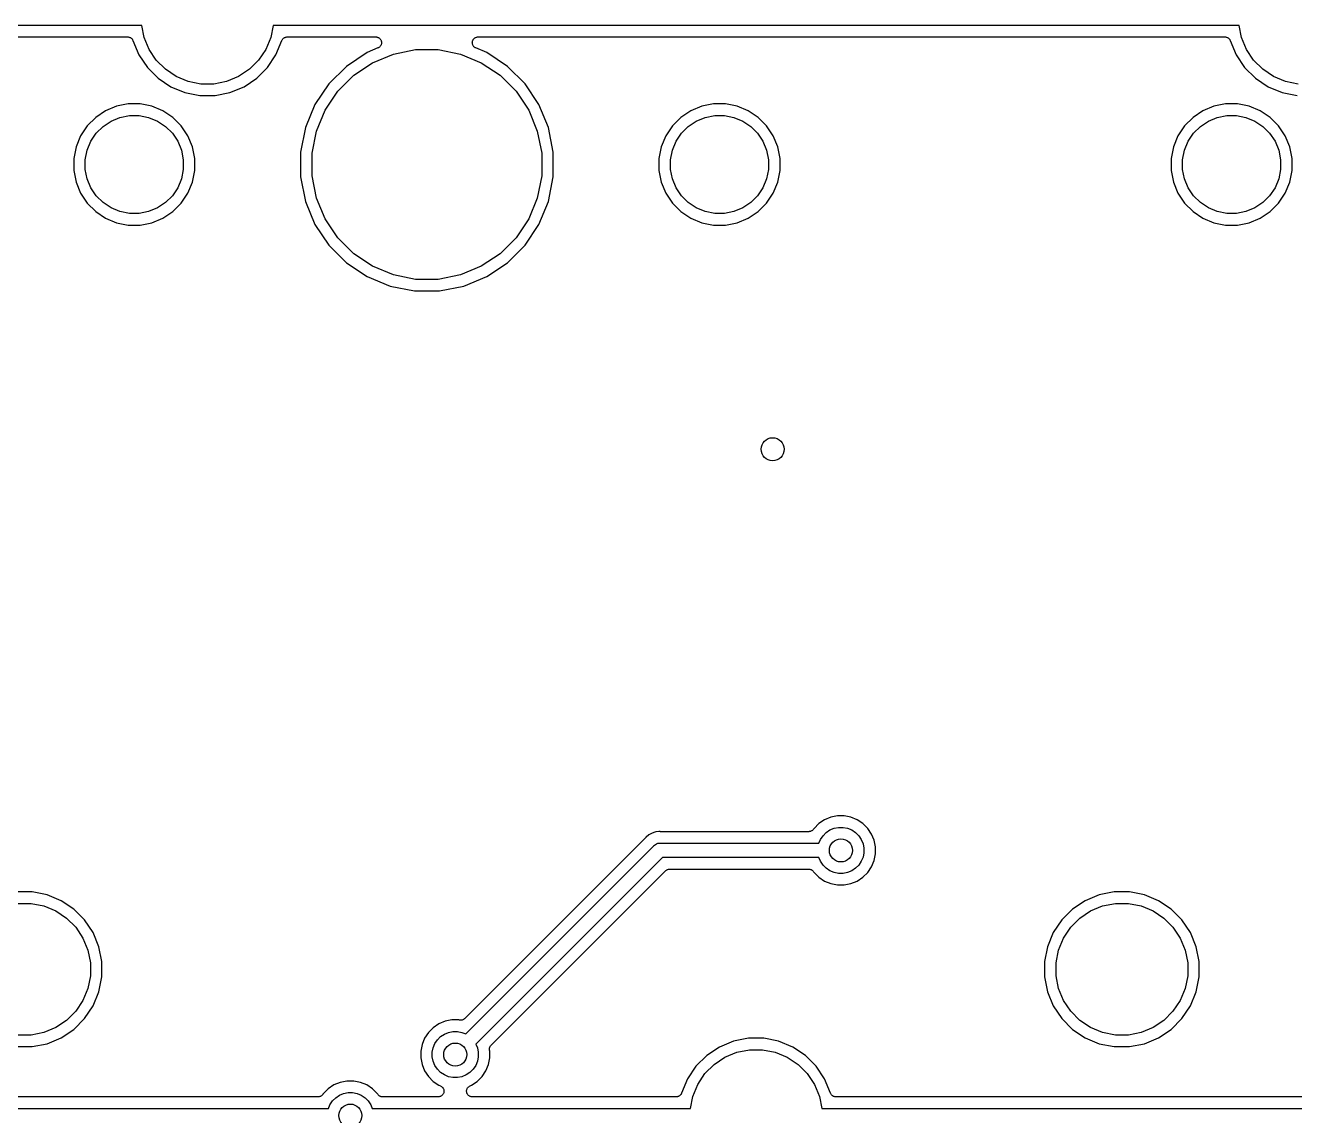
# Model space of a CAD drawing. Extents: x 0.9 to 12.6, y -6.4 to -2.3.
# Drawn here: x 6.288 to 7.156, y -4.963 to -4.217 of the extents above; entities that cross this region are included whole.
import ezdxf

# ---------------------------------------------------------------- set-up
doc = ezdxf.new("R2010")
doc.units = 0
doc.header["$MEASUREMENT"] = 0
doc.layers.add('BLACK', color=7, linetype='CONTINUOUS')

msp = doc.modelspace()

# ---------------------------------------------------------------- linework, layer by layer
at = {"layer": 'BLACK', "linetype": 'CONTINUOUS'}
for p, q in [((6.3676, -4.21742), (5.7074, -4.21742)), ((6.36923, -4.22563), (6.3676, -4.21742)), ((6.4574, -4.21742), (6.45577, -4.22563)), ((7.1176, -4.21742), (6.4574, -4.21742)), ((7.11923, -4.22563), (7.1176, -4.21742)), ((5.84747, -4.2253), (6.35794, -4.2253)), ((6.35794, -4.2253), (6.35796, -4.2253)), ((6.35796, -4.2253), (6.35796, -4.2253)), ((6.35796, -4.2253), (6.35796, -4.2253)), ((6.35796, -4.2253), (6.35799, -4.2253)), ((6.35799, -4.2253), (6.35836, -4.22534)), ((6.35836, -4.22534), (6.35872, -4.22537)), ((6.35872, -4.22537), (6.35874, -4.22538)), ((6.35874, -4.22538), (6.35876, -4.22538)), ((6.35876, -4.22538), (6.35911, -4.22549)), ((6.35911, -4.22549), (6.35946, -4.2256)), ((6.35946, -4.2256), (6.35947, -4.22561)), ((6.35947, -4.22561), (6.35949, -4.22561)), ((6.35949, -4.22561), (6.35981, -4.22579)), ((6.35981, -4.22579), (6.36013, -4.22596)), ((6.36013, -4.22596), (6.36015, -4.22598)), ((6.36015, -4.22598), (6.36016, -4.22598)), ((6.36016, -4.22598), (6.36044, -4.22622)), ((6.36044, -4.22622), (6.36073, -4.22645)), ((6.36073, -4.22645), (6.36074, -4.22647)), ((6.36074, -4.22647), (6.36075, -4.22648)), ((6.36075, -4.22648), (6.36098, -4.22676)), ((6.36098, -4.22676), (6.36121, -4.22705)), ((6.36121, -4.22705), (6.36122, -4.22706)), ((6.36122, -4.22706), (6.36123, -4.22708)), ((6.36123, -4.22708), (6.3614, -4.2274)), ((6.3614, -4.2274), (6.36158, -4.22773)), ((6.36158, -4.22773), (6.36564, -4.23755)), ((6.37262, -4.23382), (6.36923, -4.22563)), ((6.45577, -4.22563), (6.45238, -4.23382)), ((6.45936, -4.23755), (6.46342, -4.22773)), ((6.46342, -4.22773), (6.46343, -4.22771)), ((6.46343, -4.22771), (6.46345, -4.22768)), ((6.46343, -4.22771), (6.46343, -4.22771)), ((6.46343, -4.22771), (6.46343, -4.22771)), ((6.46345, -4.22768), (6.46362, -4.22735)), ((6.46362, -4.22735), (6.4638, -4.22703)), ((6.4638, -4.22703), (6.46381, -4.22702)), ((6.46381, -4.22702), (6.46382, -4.227)), ((6.46382, -4.227), (6.46406, -4.22672)), ((6.46406, -4.22672), (6.46429, -4.22644)), ((6.46429, -4.22644), (6.4643, -4.22643)), ((6.4643, -4.22643), (6.46431, -4.22641)), ((6.46431, -4.22641), (6.4646, -4.22618)), ((6.4646, -4.22618), (6.46488, -4.22595)), ((6.46488, -4.22595), (6.4649, -4.22595)), ((6.4649, -4.22595), (6.46491, -4.22593)), ((6.46491, -4.22593), (6.46524, -4.22576)), ((6.46524, -4.22576), (6.46556, -4.22559)), ((6.46556, -4.22559), (6.46558, -4.22559)), ((6.46558, -4.22559), (6.46559, -4.22558)), ((6.46559, -4.22558), (6.46594, -4.22548)), ((6.46594, -4.22548), (6.4663, -4.22537)), ((6.4663, -4.22537), (6.46631, -4.22537)), ((6.46631, -4.22537), (6.46633, -4.22536)), ((6.46633, -4.22536), (6.46669, -4.22533)), ((6.46669, -4.22533), (6.46706, -4.2253)), ((6.46706, -4.2253), (6.52753, -4.2253)), ((6.52903, -4.23287), (6.52159, -4.23596)), ((6.52753, -4.2253), (6.52758, -4.2253)), ((6.52758, -4.2253), (6.52758, -4.2253)), ((6.52758, -4.2253), (6.52758, -4.2253)), ((6.52758, -4.2253), (6.52759, -4.2253)), ((6.52759, -4.2253), (6.52796, -4.22534)), ((6.52796, -4.22534), (6.52834, -4.22538)), ((6.52834, -4.22538), (6.52835, -4.22538)), ((6.52835, -4.22538), (6.52835, -4.22538)), ((6.52835, -4.22538), (6.52872, -4.2255)), ((6.52872, -4.2255), (6.52908, -4.22561)), ((6.52904, -4.23287), (6.52903, -4.23287)), ((6.52903, -4.23287), (6.52903, -4.23287)), ((6.52937, -4.23269), (6.52904, -4.23287)), ((6.52908, -4.22561), (6.52908, -4.22561)), ((6.52908, -4.22561), (6.52908, -4.22561)), ((6.52908, -4.22561), (6.52943, -4.2258)), ((6.52971, -4.23251), (6.52937, -4.23269)), ((6.52943, -4.2258), (6.52975, -4.22598)), ((6.52972, -4.23251), (6.52971, -4.23251)), ((6.52971, -4.23251), (6.52971, -4.23251)), ((6.53002, -4.23226), (6.52972, -4.23251)), ((6.52975, -4.22598), (6.52975, -4.22598)), ((6.52975, -4.22598), (6.52976, -4.22598)), ((6.52976, -4.22598), (6.53005, -4.22623)), ((6.53031, -4.23203), (6.53002, -4.23226)), ((6.53005, -4.22623), (6.53034, -4.22647)), ((6.53056, -4.23172), (6.53031, -4.23202)), ((6.53031, -4.23202), (6.53031, -4.23202)), ((6.53031, -4.23202), (6.53031, -4.23203)), ((6.53034, -4.22647), (6.53034, -4.22648)), ((6.53034, -4.22648), (6.53034, -4.22648)), ((6.53034, -4.22648), (6.53058, -4.22677)), ((6.5308, -4.23143), (6.53056, -4.23172)), ((6.53058, -4.22677), (6.53082, -4.22707)), ((6.53097, -4.2311), (6.5308, -4.23143)), ((6.5308, -4.23143), (6.5308, -4.23143)), ((6.5308, -4.23143), (6.5308, -4.23143)), ((6.53082, -4.22707), (6.53082, -4.22707)), ((6.53082, -4.22707), (6.53083, -4.22708)), ((6.53083, -4.22708), (6.531, -4.2274)), ((6.53116, -4.23076), (6.53097, -4.2311)), ((6.531, -4.2274), (6.53118, -4.22775)), ((6.53127, -4.2304), (6.53116, -4.23075)), ((6.53116, -4.23075), (6.53116, -4.23075)), ((6.53116, -4.23075), (6.53116, -4.23076)), ((6.53118, -4.22775), (6.53118, -4.22775)), ((6.53118, -4.22775), (6.53118, -4.22776)), ((6.53118, -4.22776), (6.53129, -4.22812)), ((6.53139, -4.23002), (6.53127, -4.2304)), ((6.53129, -4.22812), (6.5314, -4.22849)), ((6.53143, -4.22965), (6.53139, -4.23002)), ((6.53139, -4.23002), (6.53139, -4.23002)), ((6.53139, -4.23002), (6.53139, -4.23002)), ((6.5314, -4.22849), (6.5314, -4.22849)), ((6.5314, -4.22849), (6.5314, -4.22849)), ((6.5314, -4.22849), (6.53144, -4.22889)), ((6.53147, -4.22926), (6.53143, -4.22965)), ((6.53144, -4.22889), (6.53147, -4.22925)), ((6.53147, -4.22925), (6.53147, -4.22926)), ((6.53147, -4.22926), (6.53147, -4.22926)), ((6.59353, -4.2292), (6.59357, -4.22883)), ((6.59357, -4.2296), (6.59353, -4.2292)), ((6.59353, -4.2292), (6.59353, -4.2292)), ((6.59353, -4.2292), (6.59353, -4.2292)), ((6.59357, -4.22883), (6.59361, -4.22844)), ((6.5936, -4.22996), (6.59357, -4.2296)), ((6.5936, -4.22997), (6.5936, -4.22996)), ((6.59371, -4.23034), (6.5936, -4.22997)), ((6.5936, -4.22997), (6.5936, -4.22997)), ((6.59361, -4.22843), (6.59373, -4.22807)), ((6.59361, -4.22844), (6.59361, -4.22843)), ((6.59361, -4.22844), (6.59361, -4.22844)), ((6.59382, -4.2307), (6.59371, -4.23034)), ((6.59373, -4.22807), (6.59384, -4.22771)), ((6.59382, -4.23071), (6.59382, -4.2307)), ((6.59382, -4.2307), (6.59382, -4.2307)), ((6.59399, -4.23104), (6.59382, -4.23071)), ((6.59384, -4.2277), (6.59403, -4.22735)), ((6.59384, -4.22771), (6.59384, -4.2277)), ((6.59384, -4.2277), (6.59384, -4.2277)), ((6.59417, -4.23138), (6.59399, -4.23104)), ((6.59403, -4.22735), (6.5942, -4.22703)), ((6.59417, -4.23139), (6.59417, -4.23138)), ((6.59441, -4.23168), (6.59417, -4.23139)), ((6.59417, -4.23139), (6.59417, -4.23139)), ((6.5942, -4.22703), (6.59421, -4.22703)), ((6.59421, -4.22703), (6.59445, -4.22673)), ((6.59421, -4.22703), (6.59421, -4.22703)), ((6.59465, -4.23198), (6.59441, -4.23168)), ((6.59445, -4.22673), (6.59469, -4.22644)), ((6.59466, -4.23199), (6.59465, -4.23198)), ((6.59465, -4.23198), (6.59465, -4.23198)), ((6.59494, -4.23222), (6.59466, -4.23199)), ((6.59469, -4.22644), (6.5947, -4.22644)), ((6.5947, -4.22643), (6.59499, -4.22619)), ((6.5947, -4.22644), (6.5947, -4.22643)), ((6.59524, -4.23248), (6.59494, -4.23222)), ((6.59499, -4.22619), (6.59529, -4.22595)), ((6.59557, -4.23266), (6.59524, -4.23248)), ((6.59524, -4.23248), (6.59524, -4.23248)), ((6.59524, -4.23248), (6.59524, -4.23248)), ((6.59529, -4.22595), (6.59529, -4.22595)), ((6.59529, -4.22595), (6.5953, -4.22595)), ((6.5953, -4.22595), (6.59562, -4.22578)), ((6.59591, -4.23285), (6.59557, -4.23266)), ((6.59562, -4.22578), (6.59597, -4.22559)), ((6.59592, -4.23285), (6.59591, -4.23285)), ((6.59596, -4.23287), (6.59592, -4.23285)), ((6.59592, -4.23285), (6.59592, -4.23285)), ((6.59592, -4.23285), (6.59592, -4.23285)), ((6.60341, -4.23596), (6.59596, -4.23287)), ((6.59597, -4.22559), (6.59633, -4.22548)), ((6.59597, -4.22559), (6.59597, -4.22559)), ((6.59597, -4.22559), (6.59597, -4.22559)), ((6.59633, -4.22548), (6.5967, -4.22537)), ((6.5967, -4.22537), (6.59671, -4.22537)), ((6.59671, -4.22537), (6.59708, -4.22533)), ((6.59671, -4.22537), (6.59671, -4.22537)), ((6.59708, -4.22533), (6.59747, -4.2253)), ((6.59747, -4.2253), (7.10794, -4.2253)), ((7.10794, -4.2253), (7.10796, -4.2253)), ((7.10796, -4.2253), (7.10796, -4.2253)), ((7.10796, -4.2253), (7.10796, -4.2253)), ((7.10796, -4.2253), (7.10799, -4.2253)), ((7.10799, -4.2253), (7.10836, -4.22534)), ((7.10836, -4.22534), (7.10872, -4.22537)), ((7.10872, -4.22537), (7.10874, -4.22538)), ((7.10874, -4.22538), (7.10876, -4.22538)), ((7.10876, -4.22538), (7.10911, -4.22549)), ((7.10911, -4.22549), (7.10946, -4.2256)), ((7.10946, -4.2256), (7.10947, -4.22561)), ((7.10947, -4.22561), (7.10949, -4.22561)), ((7.10949, -4.22561), (7.10981, -4.22579)), ((7.10981, -4.22579), (7.11013, -4.22596)), ((7.11013, -4.22596), (7.11015, -4.22598)), ((7.11015, -4.22598), (7.11016, -4.22598)), ((7.11016, -4.22598), (7.11044, -4.22622)), ((7.11044, -4.22622), (7.11073, -4.22645)), ((7.11073, -4.22645), (7.11074, -4.22647)), ((7.11074, -4.22647), (7.11075, -4.22648)), ((7.11075, -4.22648), (7.11098, -4.22676)), ((7.11098, -4.22676), (7.11121, -4.22705)), ((7.11121, -4.22705), (7.11122, -4.22706)), ((7.11122, -4.22706), (7.11123, -4.22708)), ((7.11123, -4.22708), (7.1114, -4.2274)), ((7.1114, -4.2274), (7.11158, -4.22773)), ((7.11158, -4.22773), (7.11564, -4.23755)), ((7.12262, -4.23382), (7.11923, -4.22563)), ((6.36564, -4.23755), (6.37143, -4.24621)), ((6.37755, -4.24119), (6.37262, -4.23382)), ((6.38381, -4.24745), (6.37755, -4.24119)), ((6.44745, -4.24119), (6.44119, -4.24745)), ((6.45238, -4.23382), (6.44745, -4.24119)), ((6.45357, -4.24621), (6.45936, -4.23755)), ((6.52159, -4.23596), (6.50744, -4.24541)), ((6.52532, -4.24293), (6.5396, -4.23702)), ((6.5396, -4.23702), (6.55477, -4.234)), ((6.55477, -4.234), (6.57023, -4.234)), ((6.57023, -4.234), (6.5854, -4.23702)), ((6.5854, -4.23702), (6.59968, -4.24293)), ((6.61756, -4.24541), (6.60341, -4.23596)), ((7.11564, -4.23755), (7.12143, -4.24621)), ((7.12755, -4.24119), (7.12262, -4.23382)), ((7.13381, -4.24745), (7.12755, -4.24119)), ((6.37143, -4.24621), (6.37879, -4.25357)), ((6.39118, -4.25238), (6.38381, -4.24745)), ((6.44119, -4.24745), (6.43382, -4.25238)), ((6.44621, -4.25357), (6.45357, -4.24621)), ((6.50744, -4.24541), (6.49541, -4.25744)), ((6.51246, -4.25153), (6.52532, -4.24293)), ((6.59968, -4.24293), (6.61254, -4.25153)), ((6.62959, -4.25744), (6.61756, -4.24541)), ((7.12143, -4.24621), (7.12879, -4.25357)), ((7.14118, -4.25238), (7.13381, -4.24745)), ((6.37879, -4.25357), (6.38745, -4.25936)), ((6.38745, -4.25936), (6.39708, -4.26334)), ((6.39937, -4.25577), (6.39118, -4.25238)), ((6.40807, -4.2575), (6.39937, -4.25577)), ((6.41693, -4.2575), (6.40807, -4.2575)), ((6.42563, -4.25577), (6.41693, -4.2575)), ((6.43382, -4.25238), (6.42563, -4.25577)), ((6.42792, -4.26334), (6.43755, -4.25936)), ((6.43755, -4.25936), (6.44621, -4.25357)), ((6.49541, -4.25744), (6.48596, -4.27159)), ((6.50153, -4.26246), (6.51246, -4.25153)), ((6.61254, -4.25153), (6.62347, -4.26246)), ((6.63904, -4.27159), (6.62959, -4.25744)), ((7.12879, -4.25357), (7.13745, -4.25936)), ((7.13745, -4.25936), (7.14708, -4.26334)), ((7.14937, -4.25577), (7.14118, -4.25238)), ((7.15807, -4.2575), (7.14937, -4.25577)), ((6.39708, -4.26334), (6.40729, -4.26537)), ((6.40729, -4.26537), (6.41771, -4.26537)), ((6.41771, -4.26537), (6.42792, -4.26334)), ((6.49293, -4.27532), (6.50153, -4.26246)), ((6.62347, -4.26246), (6.63207, -4.27532)), ((7.14708, -4.26334), (7.15729, -4.26537)), ((6.3429, -4.27583), (6.33613, -4.28036)), ((6.35043, -4.27272), (6.3429, -4.27583)), ((6.35843, -4.27113), (6.35043, -4.27272)), ((6.36657, -4.27113), (6.35843, -4.27113)), ((6.37457, -4.27272), (6.36657, -4.27113)), ((6.3821, -4.27583), (6.37457, -4.27272)), ((6.38887, -4.28036), (6.3821, -4.27583)), ((6.48596, -4.27159), (6.47945, -4.28731)), ((6.48702, -4.2896), (6.49293, -4.27532)), ((6.63207, -4.27532), (6.63798, -4.2896)), ((6.64555, -4.28731), (6.63904, -4.27159)), ((6.7429, -4.27583), (6.73613, -4.28036)), ((6.75043, -4.27272), (6.7429, -4.27583)), ((6.75843, -4.27113), (6.75043, -4.27272)), ((6.76657, -4.27113), (6.75843, -4.27113)), ((6.77457, -4.27272), (6.76657, -4.27113)), ((6.7821, -4.27583), (6.77457, -4.27272)), ((6.78887, -4.28036), (6.7821, -4.27583)), ((7.0929, -4.27583), (7.08613, -4.28036)), ((7.10043, -4.27272), (7.0929, -4.27583)), ((7.10843, -4.27113), (7.10043, -4.27272)), ((7.11657, -4.27113), (7.10843, -4.27113)), ((7.12457, -4.27272), (7.11657, -4.27113)), ((7.1321, -4.27583), (7.12457, -4.27272)), ((7.13887, -4.28036), (7.1321, -4.27583)), ((6.33613, -4.28036), (6.33036, -4.28613)), ((6.34115, -4.28648), (6.34663, -4.28281)), ((6.34663, -4.28281), (6.35273, -4.28029)), ((6.35273, -4.28029), (6.3592, -4.279)), ((6.3592, -4.279), (6.3658, -4.279)), ((6.3658, -4.279), (6.37227, -4.28029)), ((6.37227, -4.28029), (6.37837, -4.28281)), ((6.37837, -4.28281), (6.38385, -4.28648)), ((6.39464, -4.28613), (6.38887, -4.28036)), ((6.73613, -4.28036), (6.73036, -4.28613)), ((6.74114, -4.28648), (6.74663, -4.28281)), ((6.74663, -4.28281), (6.75273, -4.28029)), ((6.75273, -4.28029), (6.7592, -4.279)), ((6.7592, -4.279), (6.7658, -4.279)), ((6.7658, -4.279), (6.77227, -4.28029)), ((6.77227, -4.28029), (6.77837, -4.28281)), ((6.77837, -4.28281), (6.78385, -4.28648)), ((6.79464, -4.28613), (6.78887, -4.28036)), ((7.08613, -4.28036), (7.08036, -4.28613)), ((7.09115, -4.28648), (7.09663, -4.28281)), ((7.09663, -4.28281), (7.10273, -4.28029)), ((7.10273, -4.28029), (7.1092, -4.279)), ((7.1092, -4.279), (7.1158, -4.279)), ((7.1158, -4.279), (7.12227, -4.28029)), ((7.12227, -4.28029), (7.12837, -4.28281)), ((7.12837, -4.28281), (7.13385, -4.28648)), ((7.14464, -4.28613), (7.13887, -4.28036)), ((6.32583, -4.2929), (6.32272, -4.30043)), ((6.33036, -4.28613), (6.32583, -4.2929)), ((6.33281, -4.29663), (6.33648, -4.29115)), ((6.33648, -4.29115), (6.34115, -4.28648)), ((6.38385, -4.28648), (6.38852, -4.29115)), ((6.38852, -4.29115), (6.39219, -4.29663)), ((6.39917, -4.2929), (6.39464, -4.28613)), ((6.40228, -4.30043), (6.39917, -4.2929)), ((6.47945, -4.28731), (6.47613, -4.30399)), ((6.484, -4.30477), (6.48702, -4.2896)), ((6.63798, -4.2896), (6.641, -4.30477)), ((6.64887, -4.30399), (6.64555, -4.28731)), ((6.72583, -4.2929), (6.72272, -4.30043)), ((6.73036, -4.28613), (6.72583, -4.2929)), ((6.73281, -4.29663), (6.73648, -4.29115)), ((6.73648, -4.29115), (6.74114, -4.28648)), ((6.78385, -4.28648), (6.78852, -4.29115)), ((6.78852, -4.29115), (6.79219, -4.29663)), ((6.79917, -4.2929), (6.79464, -4.28613)), ((6.80228, -4.30043), (6.79917, -4.2929)), ((7.07583, -4.2929), (7.07272, -4.30043)), ((7.08036, -4.28613), (7.07583, -4.2929)), ((7.08281, -4.29663), (7.08648, -4.29115)), ((7.08648, -4.29115), (7.09115, -4.28648)), ((7.13385, -4.28648), (7.13852, -4.29115)), ((7.13852, -4.29115), (7.14219, -4.29663)), ((7.14917, -4.2929), (7.14464, -4.28613)), ((7.15228, -4.30043), (7.14917, -4.2929)), ((6.32272, -4.30043), (6.32113, -4.30843)), ((6.329, -4.3092), (6.33029, -4.30273)), ((6.33029, -4.30273), (6.33281, -4.29663)), ((6.39219, -4.29663), (6.39471, -4.30273)), ((6.39471, -4.30273), (6.396, -4.3092)), ((6.40387, -4.30843), (6.40228, -4.30043)), ((6.72272, -4.30043), (6.72113, -4.30843)), ((6.729, -4.3092), (6.73029, -4.30273)), ((6.73029, -4.30273), (6.73281, -4.29663)), ((6.79219, -4.29663), (6.79471, -4.30273)), ((6.79471, -4.30273), (6.796, -4.3092)), ((6.80387, -4.30843), (6.80228, -4.30043)), ((7.07272, -4.30043), (7.07113, -4.30843)), ((7.079, -4.3092), (7.08029, -4.30273)), ((7.08029, -4.30273), (7.08281, -4.29663)), ((7.14219, -4.29663), (7.14471, -4.30273)), ((7.14471, -4.30273), (7.146, -4.3092)), ((7.15387, -4.30843), (7.15228, -4.30043)), ((6.32113, -4.30843), (6.32113, -4.31657)), ((6.329, -4.3158), (6.329, -4.3092)), ((6.396, -4.3092), (6.396, -4.3158)), ((6.40387, -4.31657), (6.40387, -4.30843)), ((6.47613, -4.30399), (6.47613, -4.32101)), ((6.484, -4.32023), (6.484, -4.30477)), ((6.641, -4.30477), (6.641, -4.32023)), ((6.64887, -4.32101), (6.64887, -4.30399)), ((6.72113, -4.30843), (6.72113, -4.31657)), ((6.729, -4.3158), (6.729, -4.3092)), ((6.796, -4.3092), (6.796, -4.3158)), ((6.80387, -4.31657), (6.80387, -4.30843)), ((7.07113, -4.30843), (7.07113, -4.31657)), ((7.079, -4.3158), (7.079, -4.3092)), ((7.146, -4.3092), (7.146, -4.3158)), ((7.15387, -4.31657), (7.15387, -4.30843)), ((6.32113, -4.31657), (6.32272, -4.32457)), ((6.33029, -4.32227), (6.329, -4.3158)), ((6.396, -4.3158), (6.39471, -4.32227)), ((6.40228, -4.32457), (6.40387, -4.31657)), ((6.72113, -4.31657), (6.72272, -4.32457)), ((6.73029, -4.32227), (6.729, -4.3158)), ((6.796, -4.3158), (6.79471, -4.32227)), ((6.80228, -4.32457), (6.80387, -4.31657)), ((7.07113, -4.31657), (7.07272, -4.32457)), ((7.08029, -4.32227), (7.079, -4.3158)), ((7.146, -4.3158), (7.14471, -4.32227)), ((7.15228, -4.32457), (7.15387, -4.31657)), ((6.32272, -4.32457), (6.32583, -4.3321)), ((6.33281, -4.32837), (6.33029, -4.32227)), ((6.33648, -4.33385), (6.33281, -4.32837)), ((6.39219, -4.32837), (6.38852, -4.33385)), ((6.39471, -4.32227), (6.39219, -4.32837)), ((6.39917, -4.3321), (6.40228, -4.32457)), ((6.47613, -4.32101), (6.47945, -4.33769)), ((6.48702, -4.3354), (6.484, -4.32023)), ((6.641, -4.32023), (6.63798, -4.3354)), ((6.64555, -4.33769), (6.64887, -4.32101)), ((6.72272, -4.32457), (6.72583, -4.3321)), ((6.73281, -4.32837), (6.73029, -4.32227)), ((6.73648, -4.33385), (6.73281, -4.32837)), ((6.79219, -4.32837), (6.78852, -4.33385)), ((6.79471, -4.32227), (6.79219, -4.32837)), ((6.79917, -4.3321), (6.80228, -4.32457)), ((7.07272, -4.32457), (7.07583, -4.3321)), ((7.08281, -4.32837), (7.08029, -4.32227)), ((7.08648, -4.33385), (7.08281, -4.32837)), ((7.14219, -4.32837), (7.13852, -4.33385)), ((7.14471, -4.32227), (7.14219, -4.32837)), ((7.14917, -4.3321), (7.15228, -4.32457)), ((6.32583, -4.3321), (6.33036, -4.33887)), ((6.34115, -4.33852), (6.33648, -4.33385)), ((6.38852, -4.33385), (6.38385, -4.33852)), ((6.39464, -4.33887), (6.39917, -4.3321)), ((6.49293, -4.34968), (6.48702, -4.3354)), ((6.63798, -4.3354), (6.63207, -4.34968)), ((6.72583, -4.3321), (6.73036, -4.33887)), ((6.74114, -4.33852), (6.73648, -4.33385)), ((6.78852, -4.33385), (6.78385, -4.33852)), ((6.79464, -4.33887), (6.79917, -4.3321)), ((7.07583, -4.3321), (7.08036, -4.33887)), ((7.09115, -4.33852), (7.08648, -4.33385)), ((7.13852, -4.33385), (7.13385, -4.33852)), ((7.14464, -4.33887), (7.14917, -4.3321)), ((6.33036, -4.33887), (6.33613, -4.34464)), ((6.33613, -4.34464), (6.3429, -4.34917)), ((6.34663, -4.34219), (6.34115, -4.33852)), ((6.35273, -4.34471), (6.34663, -4.34219)), ((6.3592, -4.346), (6.35273, -4.34471)), ((6.3658, -4.346), (6.3592, -4.346)), ((6.37227, -4.34471), (6.3658, -4.346)), ((6.37837, -4.34219), (6.37227, -4.34471)), ((6.38385, -4.33852), (6.37837, -4.34219)), ((6.3821, -4.34917), (6.38887, -4.34464)), ((6.38887, -4.34464), (6.39464, -4.33887)), ((6.47945, -4.33769), (6.48596, -4.35341)), ((6.63904, -4.35341), (6.64555, -4.33769)), ((6.73036, -4.33887), (6.73613, -4.34464)), ((6.73613, -4.34464), (6.7429, -4.34917)), ((6.74663, -4.34219), (6.74114, -4.33852)), ((6.75273, -4.34471), (6.74663, -4.34219)), ((6.7592, -4.346), (6.75273, -4.34471)), ((6.7658, -4.346), (6.7592, -4.346)), ((6.77227, -4.34471), (6.7658, -4.346)), ((6.77837, -4.34219), (6.77227, -4.34471)), ((6.78385, -4.33852), (6.77837, -4.34219)), ((6.7821, -4.34917), (6.78887, -4.34464)), ((6.78887, -4.34464), (6.79464, -4.33887)), ((7.08036, -4.33887), (7.08613, -4.34464)), ((7.08613, -4.34464), (7.0929, -4.34917)), ((7.09663, -4.34219), (7.09115, -4.33852)), ((7.10273, -4.34471), (7.09663, -4.34219)), ((7.1092, -4.346), (7.10273, -4.34471)), ((7.1158, -4.346), (7.1092, -4.346)), ((7.12227, -4.34471), (7.1158, -4.346)), ((7.12837, -4.34219), (7.12227, -4.34471)), ((7.13385, -4.33852), (7.12837, -4.34219)), ((7.1321, -4.34917), (7.13887, -4.34464)), ((7.13887, -4.34464), (7.14464, -4.33887)), ((6.3429, -4.34917), (6.35043, -4.35228)), ((6.35043, -4.35228), (6.35843, -4.35387)), ((6.35843, -4.35387), (6.36657, -4.35387)), ((6.36657, -4.35387), (6.37457, -4.35228)), ((6.37457, -4.35228), (6.3821, -4.34917)), ((6.48596, -4.35341), (6.49541, -4.36756)), ((6.50153, -4.36254), (6.49293, -4.34968)), ((6.63207, -4.34968), (6.62347, -4.36254)), ((6.62959, -4.36756), (6.63904, -4.35341)), ((6.7429, -4.34917), (6.75043, -4.35228)), ((6.75043, -4.35228), (6.75843, -4.35387)), ((6.75843, -4.35387), (6.76657, -4.35387)), ((6.76657, -4.35387), (6.77457, -4.35228)), ((6.77457, -4.35228), (6.7821, -4.34917)), ((7.0929, -4.34917), (7.10043, -4.35228)), ((7.10043, -4.35228), (7.10843, -4.35387)), ((7.10843, -4.35387), (7.11657, -4.35387)), ((7.11657, -4.35387), (7.12457, -4.35228)), ((7.12457, -4.35228), (7.1321, -4.34917)), ((6.51246, -4.37347), (6.50153, -4.36254)), ((6.62347, -4.36254), (6.61254, -4.37347)), ((6.49541, -4.36756), (6.50744, -4.37959)), ((6.61756, -4.37959), (6.62959, -4.36756)), ((6.50744, -4.37959), (6.52159, -4.38904)), ((6.52532, -4.38207), (6.51246, -4.37347)), ((6.61254, -4.37347), (6.59968, -4.38207)), ((6.60341, -4.38904), (6.61756, -4.37959)), ((6.52159, -4.38904), (6.53731, -4.39555)), ((6.5396, -4.38798), (6.52532, -4.38207)), ((6.55477, -4.391), (6.5396, -4.38798)), ((6.5854, -4.38798), (6.57023, -4.391)), ((6.59968, -4.38207), (6.5854, -4.38798)), ((6.58769, -4.39555), (6.60341, -4.38904)), ((6.53731, -4.39555), (6.55399, -4.39887)), ((6.57023, -4.391), (6.55477, -4.391)), ((6.57101, -4.39887), (6.58769, -4.39555)), ((6.55399, -4.39887), (6.57101, -4.39887)), ((6.83428, -4.76032), (6.83041, -4.7629)), ((6.83858, -4.75854), (6.83428, -4.76032)), ((6.84315, -4.75763), (6.83858, -4.75854)), ((6.8478, -4.75763), (6.84315, -4.75763)), ((6.85236, -4.75854), (6.8478, -4.75763)), ((6.85666, -4.76032), (6.85236, -4.75854)), ((6.86053, -4.7629), (6.85666, -4.76032)), ((6.71427, -4.77056), (6.71233, -4.77216)), ((6.7165, -4.76937), (6.71427, -4.77056)), ((6.71832, -4.76882), (6.7165, -4.76937)), ((6.71891, -4.76864), (6.71832, -4.76882)), ((6.71832, -4.76882), (6.71832, -4.76882)), ((6.72098, -4.76844), (6.71891, -4.76864)), ((6.72142, -4.76839), (6.72098, -4.76844)), ((6.72098, -4.76844), (6.72098, -4.76844)), ((6.72185, -4.76844), (6.72142, -4.76839)), ((6.72202, -4.76844), (6.72185, -4.76844)), ((6.72218, -4.76845), (6.72202, -4.76844)), ((6.72224, -4.76845), (6.72218, -4.76845)), ((6.82351, -4.76845), (6.72224, -4.76845)), ((6.82387, -4.76842), (6.82351, -4.76845)), ((6.82424, -4.76839), (6.82387, -4.76842)), ((6.82425, -4.76838), (6.82424, -4.76839)), ((6.82427, -4.76838), (6.82425, -4.76838)), ((6.82462, -4.76827), (6.82427, -4.76838)), ((6.82497, -4.76817), (6.82462, -4.76827)), ((6.82499, -4.76816), (6.82497, -4.76817)), ((6.82501, -4.76816), (6.82499, -4.76816)), ((6.82533, -4.76799), (6.82501, -4.76816)), ((6.82565, -4.76782), (6.82533, -4.76799)), ((6.82567, -4.76781), (6.82565, -4.76782)), ((6.82569, -4.7678), (6.82567, -4.76781)), ((6.82597, -4.76757), (6.82569, -4.7678)), ((6.82625, -4.76734), (6.82597, -4.76757)), ((6.82627, -4.76732), (6.82625, -4.76734)), ((6.82628, -4.76731), (6.82627, -4.76732)), ((6.82652, -4.76703), (6.82628, -4.76731)), ((6.82675, -4.76675), (6.82652, -4.76703)), ((6.82677, -4.76672), (6.82675, -4.76675)), ((6.82678, -4.7667), (6.82677, -4.76672)), ((6.82677, -4.76672), (6.82677, -4.76672)), ((6.82677, -4.76672), (6.82677, -4.76672)), ((6.82712, -4.76619), (6.82678, -4.7667)), ((6.83041, -4.7629), (6.82712, -4.76619)), ((6.83152, -4.77379), (6.83324, -4.77121)), ((6.83324, -4.77121), (6.83543, -4.76902)), ((6.83543, -4.76902), (6.83801, -4.76729)), ((6.83801, -4.76729), (6.84088, -4.76611)), ((6.84088, -4.76611), (6.84392, -4.7655)), ((6.84392, -4.7655), (6.84702, -4.7655)), ((6.84702, -4.7655), (6.85007, -4.76611)), ((6.85007, -4.76611), (6.85293, -4.76729)), ((6.85293, -4.76729), (6.85551, -4.76902)), ((6.85551, -4.76902), (6.8577, -4.77121)), ((6.8577, -4.77121), (6.85943, -4.77379)), ((6.86382, -4.76619), (6.86053, -4.7629)), ((6.86641, -4.77006), (6.86382, -4.76619)), ((6.86819, -4.77436), (6.86641, -4.77006)), ((6.71179, -4.77278), (6.58918, -4.89539)), ((6.59433, -4.90137), (6.71777, -4.77794)), ((6.71189, -4.77266), (6.71179, -4.77278)), ((6.71201, -4.77254), (6.71189, -4.77266)), ((6.71205, -4.7725), (6.71201, -4.77254)), ((6.71233, -4.77216), (6.71205, -4.7725)), ((6.71777, -4.77794), (6.71792, -4.77775)), ((6.71792, -4.77775), (6.71811, -4.7776)), ((6.71811, -4.7776), (6.71867, -4.77714)), ((6.71811, -4.7776), (6.71811, -4.7776)), ((6.71867, -4.77714), (6.71952, -4.77668)), ((6.71867, -4.77714), (6.71867, -4.77714)), ((6.71867, -4.77714), (6.71867, -4.77714)), ((6.71952, -4.77668), (6.72045, -4.7764)), ((6.72045, -4.7764), (6.72118, -4.77633)), ((6.72118, -4.77633), (6.72142, -4.7763)), ((6.72118, -4.77633), (6.72118, -4.77633)), ((6.72142, -4.7763), (6.72166, -4.77633)), ((6.72166, -4.77633), (6.83047, -4.77633)), ((6.83047, -4.77633), (6.83152, -4.77379)), ((6.85943, -4.77379), (6.86062, -4.77666)), ((6.86062, -4.77666), (6.86122, -4.7797)), ((6.86122, -4.7797), (6.86122, -4.7828)), ((6.86909, -4.77892), (6.86819, -4.77436)), ((6.86909, -4.78358), (6.86909, -4.77892)), ((6.72346, -4.78617), (6.60129, -4.90833)), ((6.83047, -4.78617), (6.72346, -4.78617)), ((6.83152, -4.78871), (6.83047, -4.78617)), ((6.86062, -4.78584), (6.85943, -4.78871)), ((6.86122, -4.7828), (6.86062, -4.78584)), ((6.86641, -4.79244), (6.86819, -4.78814)), ((6.86819, -4.78814), (6.86909, -4.78358)), ((6.66664, -4.85412), (6.72556, -4.7952)), ((6.72556, -4.7952), (6.72557, -4.79519)), ((6.72557, -4.79519), (6.7256, -4.79516)), ((6.72557, -4.79519), (6.72557, -4.79519)), ((6.72557, -4.79519), (6.72557, -4.79519)), ((6.7256, -4.79516), (6.72589, -4.79493)), ((6.72589, -4.79493), (6.72617, -4.7947)), ((6.72617, -4.7947), (6.72619, -4.79469)), ((6.72619, -4.79469), (6.7262, -4.79468)), ((6.7262, -4.79468), (6.72653, -4.79451)), ((6.72653, -4.79451), (6.72685, -4.79434)), ((6.72685, -4.79434), (6.72687, -4.79434)), ((6.72687, -4.79434), (6.72689, -4.79433)), ((6.72689, -4.79433), (6.72724, -4.79423)), ((6.72724, -4.79423), (6.72758, -4.79412)), ((6.72758, -4.79412), (6.7276, -4.79412)), ((6.7276, -4.79412), (6.72762, -4.79411)), ((6.72762, -4.79411), (6.72798, -4.79408)), ((6.72798, -4.79408), (6.72835, -4.79405)), ((6.72835, -4.79405), (6.82351, -4.79405)), ((6.82351, -4.79405), (6.82352, -4.79405)), ((6.82352, -4.79405), (6.82352, -4.79405)), ((6.82352, -4.79405), (6.82353, -4.79405)), ((6.82353, -4.79405), (6.82356, -4.79405)), ((6.82356, -4.79405), (6.82393, -4.79409)), ((6.82393, -4.79409), (6.82429, -4.79412)), ((6.82429, -4.79412), (6.82431, -4.79413)), ((6.82431, -4.79413), (6.82433, -4.79413)), ((6.82433, -4.79413), (6.82468, -4.79424)), ((6.82468, -4.79424), (6.82502, -4.79435)), ((6.82502, -4.79435), (6.82504, -4.79436)), ((6.82504, -4.79436), (6.82506, -4.79436)), ((6.82506, -4.79436), (6.82538, -4.79454)), ((6.82538, -4.79454), (6.8257, -4.79471)), ((6.8257, -4.79471), (6.82572, -4.79472)), ((6.82572, -4.79472), (6.82573, -4.79473)), ((6.82573, -4.79473), (6.82601, -4.79497)), ((6.82601, -4.79497), (6.82629, -4.7952)), ((6.82629, -4.7952), (6.82631, -4.79522)), ((6.82631, -4.79522), (6.82632, -4.79523)), ((6.82632, -4.79523), (6.82655, -4.79551)), ((6.82655, -4.79551), (6.82678, -4.7958)), ((6.82678, -4.7958), (6.82712, -4.79631)), ((6.82712, -4.79631), (6.83041, -4.7996)), ((6.83324, -4.79129), (6.83152, -4.78871)), ((6.83543, -4.79348), (6.83324, -4.79129)), ((6.83801, -4.79521), (6.83543, -4.79348)), ((6.84088, -4.79639), (6.83801, -4.79521)), ((6.84392, -4.797), (6.84088, -4.79639)), ((6.84702, -4.797), (6.84392, -4.797)), ((6.85007, -4.79639), (6.84702, -4.797)), ((6.85293, -4.79521), (6.85007, -4.79639)), ((6.85551, -4.79348), (6.85293, -4.79521)), ((6.8577, -4.79129), (6.85551, -4.79348)), ((6.85943, -4.78871), (6.8577, -4.79129)), ((6.86053, -4.7996), (6.86382, -4.79631)), ((6.86382, -4.79631), (6.86641, -4.79244)), ((6.83041, -4.7996), (6.83428, -4.80218)), ((6.83428, -4.80218), (6.83858, -4.80396)), ((6.83858, -4.80396), (6.84315, -4.80487)), ((6.84315, -4.80487), (6.8478, -4.80487)), ((6.8478, -4.80487), (6.85236, -4.80396)), ((6.85236, -4.80396), (6.85666, -4.80218)), ((6.85666, -4.80218), (6.86053, -4.7996)), ((6.29271, -4.80963), (6.28229, -4.80963)), ((6.30292, -4.81166), (6.29271, -4.80963)), ((6.31255, -4.81564), (6.30292, -4.81166)), ((7.02208, -4.81166), (7.01245, -4.81564)), ((7.03229, -4.80963), (7.02208, -4.81166)), ((7.04271, -4.80963), (7.03229, -4.80963)), ((7.05292, -4.81166), (7.04271, -4.80963)), ((7.06255, -4.81564), (7.05292, -4.81166)), ((6.28307, -4.8175), (6.29193, -4.8175)), ((6.29193, -4.8175), (6.30063, -4.81923)), ((6.30063, -4.81923), (6.30882, -4.82262)), ((6.30882, -4.82262), (6.31619, -4.82755)), ((6.32121, -4.82143), (6.31255, -4.81564)), ((6.32857, -4.82879), (6.32121, -4.82143)), ((7.00379, -4.82143), (6.99643, -4.82879)), ((7.01245, -4.81564), (7.00379, -4.82143)), ((7.00881, -4.82755), (7.01618, -4.82262)), ((7.01618, -4.82262), (7.02437, -4.81923)), ((7.02437, -4.81923), (7.03307, -4.8175)), ((7.03307, -4.8175), (7.04193, -4.8175)), ((7.04193, -4.8175), (7.05063, -4.81923)), ((7.05063, -4.81923), (7.05882, -4.82262)), ((7.05882, -4.82262), (7.06619, -4.82755)), ((7.07121, -4.82143), (7.06255, -4.81564)), ((7.07857, -4.82879), (7.07121, -4.82143)), ((6.31619, -4.82755), (6.32245, -4.83381)), ((6.33436, -4.83745), (6.32857, -4.82879)), ((6.99643, -4.82879), (6.99064, -4.83745)), ((7.00255, -4.83381), (7.00881, -4.82755)), ((7.06619, -4.82755), (7.07245, -4.83381)), ((7.08436, -4.83745), (7.07857, -4.82879)), ((6.32245, -4.83381), (6.32738, -4.84118)), ((6.33834, -4.84708), (6.33436, -4.83745)), ((6.99064, -4.83745), (6.98666, -4.84708)), ((6.99762, -4.84118), (7.00255, -4.83381)), ((7.07245, -4.83381), (7.07738, -4.84118)), ((7.08834, -4.84708), (7.08436, -4.83745)), ((6.32738, -4.84118), (6.33077, -4.84937)), ((6.34037, -4.85729), (6.33834, -4.84708)), ((6.98666, -4.84708), (6.98463, -4.85729)), ((6.99423, -4.84937), (6.99762, -4.84118)), ((7.07738, -4.84118), (7.08077, -4.84937)), ((7.09037, -4.85729), (7.08834, -4.84708)), ((6.33077, -4.84937), (6.3325, -4.85807)), ((6.34037, -4.86771), (6.34037, -4.85729)), ((6.60727, -4.91349), (6.66664, -4.85412)), ((6.98463, -4.85729), (6.98463, -4.86771)), ((6.9925, -4.85807), (6.99423, -4.84937)), ((7.08077, -4.84937), (7.0825, -4.85807)), ((7.09037, -4.86771), (7.09037, -4.85729)), ((6.3325, -4.85807), (6.3325, -4.86693)), ((6.9925, -4.86693), (6.9925, -4.85807)), ((7.0825, -4.85807), (7.0825, -4.86693)), ((6.3325, -4.86693), (6.33077, -4.87563)), ((6.33834, -4.87792), (6.34037, -4.86771)), ((6.98463, -4.86771), (6.98666, -4.87792)), ((6.99423, -4.87563), (6.9925, -4.86693)), ((7.0825, -4.86693), (7.08077, -4.87563)), ((7.08834, -4.87792), (7.09037, -4.86771)), ((6.32738, -4.88382), (6.32245, -4.89119)), ((6.33077, -4.87563), (6.32738, -4.88382)), ((6.33436, -4.88755), (6.33834, -4.87792)), ((6.98666, -4.87792), (6.99064, -4.88755)), ((6.99762, -4.88382), (6.99423, -4.87563)), ((7.00255, -4.89119), (6.99762, -4.88382)), ((7.07738, -4.88382), (7.07245, -4.89119)), ((7.08077, -4.87563), (7.07738, -4.88382)), ((7.08436, -4.88755), (7.08834, -4.87792)), ((6.32245, -4.89119), (6.31619, -4.89745)), ((6.32857, -4.89621), (6.33436, -4.88755)), ((6.99064, -4.88755), (6.99643, -4.89621)), ((7.00881, -4.89745), (7.00255, -4.89119)), ((7.07245, -4.89119), (7.06619, -4.89745)), ((7.07857, -4.89621), (7.08436, -4.88755)), ((6.31619, -4.89745), (6.30882, -4.90238)), ((6.32121, -4.90357), (6.32857, -4.89621)), ((6.57071, -4.89984), (6.56684, -4.90242)), ((6.57501, -4.89806), (6.57071, -4.89984)), ((6.57957, -4.89715), (6.57501, -4.89806)), ((6.58422, -4.89715), (6.57957, -4.89715)), ((6.58483, -4.89727), (6.58422, -4.89715)), ((6.58519, -4.89731), (6.58483, -4.89727)), ((6.58555, -4.89735), (6.58519, -4.89731)), ((6.58557, -4.89734), (6.58555, -4.89735)), ((6.58559, -4.89735), (6.58557, -4.89734)), ((6.58596, -4.89731), (6.58559, -4.89735)), ((6.58632, -4.89728), (6.58596, -4.89731)), ((6.58634, -4.89727), (6.58632, -4.89728)), ((6.58636, -4.89727), (6.58634, -4.89727)), ((6.58671, -4.89717), (6.58636, -4.89727)), ((6.58706, -4.89706), (6.58671, -4.89717)), ((6.58707, -4.89706), (6.58706, -4.89706)), ((6.58709, -4.89705), (6.58707, -4.89706)), ((6.58742, -4.89688), (6.58709, -4.89705)), ((6.58774, -4.89671), (6.58742, -4.89688)), ((6.58775, -4.8967), (6.58774, -4.89671)), ((6.58777, -4.89669), (6.58775, -4.8967)), ((6.58806, -4.89646), (6.58777, -4.89669)), ((6.58834, -4.89623), (6.58806, -4.89646)), ((6.58837, -4.89621), (6.58834, -4.89623)), ((6.58838, -4.89619), (6.58837, -4.8962)), ((6.58837, -4.8962), (6.58837, -4.8962)), ((6.58837, -4.8962), (6.58837, -4.89621)), ((6.58917, -4.8954), (6.58838, -4.89619)), ((6.58903, -4.90668), (6.59433, -4.90137)), ((6.58918, -4.89539), (6.58917, -4.8954)), ((6.59433, -4.90137), (6.59433, -4.90137)), ((6.99643, -4.89621), (7.00379, -4.90357)), ((7.01618, -4.90238), (7.00881, -4.89745)), ((7.06619, -4.89745), (7.05882, -4.90238)), ((7.07121, -4.90357), (7.07857, -4.89621)), ((6.29193, -4.9075), (6.28307, -4.9075)), ((6.30063, -4.90577), (6.29193, -4.9075)), ((6.30882, -4.90238), (6.30063, -4.90577)), ((6.30292, -4.91334), (6.31255, -4.90936)), ((6.31255, -4.90936), (6.32121, -4.90357)), ((6.56096, -4.90958), (6.55918, -4.91388)), ((6.56355, -4.90571), (6.56096, -4.90958)), ((6.56684, -4.90242), (6.56355, -4.90571)), ((6.56966, -4.91073), (6.57186, -4.90854)), ((6.57186, -4.90854), (6.57444, -4.90682)), ((6.57444, -4.90682), (6.5773, -4.90563)), ((6.5773, -4.90563), (6.58034, -4.90502)), ((6.58034, -4.90502), (6.58345, -4.90502)), ((6.58345, -4.90502), (6.58649, -4.90563)), ((6.58649, -4.90563), (6.58903, -4.90668)), ((6.60129, -4.90833), (6.59599, -4.91364)), ((6.60129, -4.90833), (6.60129, -4.90833)), ((6.78229, -4.90963), (6.77208, -4.91166)), ((6.79271, -4.90963), (6.78229, -4.90963)), ((6.80292, -4.91166), (6.79271, -4.90963)), ((7.00379, -4.90357), (7.01245, -4.90936)), ((7.01245, -4.90936), (7.02208, -4.91334)), ((7.02437, -4.90577), (7.01618, -4.90238)), ((7.03307, -4.9075), (7.02437, -4.90577)), ((7.04193, -4.9075), (7.03307, -4.9075)), ((7.05063, -4.90577), (7.04193, -4.9075)), ((7.05882, -4.90238), (7.05063, -4.90577)), ((7.05292, -4.91334), (7.06255, -4.90936)), ((7.06255, -4.90936), (7.07121, -4.90357)), ((6.28229, -4.91537), (6.29271, -4.91537)), ((6.29271, -4.91537), (6.30292, -4.91334)), ((6.55918, -4.91388), (6.55827, -4.91844)), ((6.55827, -4.91844), (6.55827, -4.9231)), ((6.56615, -4.91922), (6.56675, -4.91618)), ((6.56675, -4.91618), (6.56794, -4.91331)), ((6.56794, -4.91331), (6.56966, -4.91073)), ((6.59599, -4.91364), (6.59704, -4.91618)), ((6.59704, -4.91618), (6.59764, -4.91922)), ((6.60532, -4.91702), (6.60536, -4.91665)), ((6.60532, -4.91704), (6.60532, -4.91702)), ((6.60532, -4.91706), (6.60532, -4.91704)), ((6.60536, -4.91742), (6.60532, -4.91706)), ((6.60536, -4.91665), (6.6054, -4.91629)), ((6.60539, -4.91779), (6.60536, -4.91742)), ((6.60539, -4.91782), (6.60539, -4.91779)), ((6.6054, -4.91784), (6.60539, -4.91782)), ((6.60539, -4.91782), (6.60539, -4.91782)), ((6.60539, -4.91782), (6.60539, -4.91782)), ((6.6054, -4.91628), (6.60541, -4.91626)), ((6.6054, -4.91629), (6.6054, -4.91628)), ((6.60552, -4.91844), (6.6054, -4.91784)), ((6.60541, -4.91626), (6.60552, -4.91591)), ((6.60552, -4.91591), (6.60562, -4.91556)), ((6.60552, -4.9231), (6.60552, -4.91844)), ((6.60562, -4.91556), (6.60563, -4.91554)), ((6.60563, -4.91554), (6.60564, -4.91552)), ((6.60564, -4.91552), (6.60581, -4.9152)), ((6.60581, -4.9152), (6.60599, -4.91488)), ((6.60599, -4.91488), (6.606, -4.91487)), ((6.606, -4.91487), (6.60601, -4.91485)), ((6.60601, -4.91485), (6.60624, -4.91457)), ((6.60624, -4.91457), (6.60647, -4.91429)), ((6.60647, -4.91429), (6.60727, -4.91349)), ((6.60727, -4.91349), (6.60727, -4.91349)), ((6.76245, -4.91564), (6.75379, -4.92143)), ((6.77208, -4.91166), (6.76245, -4.91564)), ((6.77437, -4.91923), (6.78307, -4.9175)), ((6.78307, -4.9175), (6.79193, -4.9175)), ((6.79193, -4.9175), (6.80063, -4.91923)), ((6.81255, -4.91564), (6.80292, -4.91166)), ((6.82121, -4.92143), (6.81255, -4.91564)), ((7.02208, -4.91334), (7.03229, -4.91537)), ((7.03229, -4.91537), (7.04271, -4.91537)), ((7.04271, -4.91537), (7.05292, -4.91334)), ((6.55827, -4.9231), (6.55918, -4.92766)), ((6.56615, -4.92232), (6.56615, -4.91922)), ((6.56675, -4.92536), (6.56615, -4.92232)), ((6.56794, -4.92823), (6.56675, -4.92536)), ((6.59704, -4.92536), (6.59585, -4.92823)), ((6.59764, -4.92232), (6.59704, -4.92536)), ((6.59764, -4.91922), (6.59764, -4.92232)), ((6.60461, -4.92766), (6.60552, -4.9231)), ((6.75379, -4.92143), (6.74643, -4.92879)), ((6.75881, -4.92755), (6.76618, -4.92262)), ((6.76618, -4.92262), (6.77437, -4.91923)), ((6.80063, -4.91923), (6.80882, -4.92262)), ((6.80882, -4.92262), (6.81619, -4.92755)), ((6.82857, -4.92879), (6.82121, -4.92143)), ((6.55918, -4.92766), (6.56096, -4.93196)), ((6.56096, -4.93196), (6.56355, -4.93583)), ((6.56355, -4.93583), (6.56684, -4.93912)), ((6.56966, -4.93081), (6.56794, -4.92823)), ((6.57186, -4.933), (6.56966, -4.93081)), ((6.57444, -4.93473), (6.57186, -4.933)), ((6.5773, -4.93591), (6.57444, -4.93473)), ((6.58034, -4.93652), (6.5773, -4.93591)), ((6.58649, -4.93591), (6.58345, -4.93652)), ((6.58935, -4.93473), (6.58649, -4.93591)), ((6.59193, -4.933), (6.58935, -4.93473)), ((6.59413, -4.93081), (6.59193, -4.933)), ((6.59585, -4.92823), (6.59413, -4.93081)), ((6.59695, -4.93912), (6.60024, -4.93583)), ((6.60024, -4.93583), (6.60283, -4.93196)), ((6.60283, -4.93196), (6.60461, -4.92766)), ((6.74643, -4.92879), (6.74064, -4.93745)), ((6.74762, -4.94118), (6.75255, -4.93381)), ((6.75255, -4.93381), (6.75881, -4.92755)), ((6.81619, -4.92755), (6.82245, -4.93381)), ((6.82245, -4.93381), (6.82738, -4.94118)), ((6.83436, -4.93745), (6.82857, -4.92879)), ((6.49513, -4.94415), (6.49184, -4.94744)), ((6.499, -4.94157), (6.49513, -4.94415)), ((6.50329, -4.93979), (6.499, -4.94157)), ((6.50786, -4.93888), (6.50329, -4.93979)), ((6.51251, -4.93888), (6.50786, -4.93888)), ((6.51708, -4.93979), (6.51251, -4.93888)), ((6.52137, -4.94157), (6.51708, -4.93979)), ((6.52524, -4.94415), (6.52137, -4.94157)), ((6.52853, -4.94744), (6.52524, -4.94415)), ((6.56684, -4.93912), (6.57071, -4.9417)), ((6.57071, -4.9417), (6.57173, -4.94213)), ((6.57173, -4.94213), (6.57178, -4.94215)), ((6.57178, -4.94215), (6.57178, -4.94215)), ((6.57178, -4.94215), (6.57178, -4.94215)), ((6.57178, -4.94215), (6.57178, -4.94215)), ((6.57178, -4.94215), (6.57212, -4.94234)), ((6.57212, -4.94234), (6.57245, -4.94252)), ((6.57245, -4.94252), (6.57245, -4.94252)), ((6.57245, -4.94252), (6.57246, -4.94252)), ((6.57246, -4.94252), (6.57275, -4.94277)), ((6.57275, -4.94277), (6.57304, -4.94301)), ((6.57304, -4.94301), (6.57304, -4.94302)), ((6.57304, -4.94302), (6.57304, -4.94302)), ((6.57304, -4.94302), (6.57328, -4.94332)), ((6.57328, -4.94332), (6.57352, -4.94361)), ((6.57352, -4.94361), (6.57352, -4.94362)), ((6.57352, -4.94362), (6.57352, -4.94362)), ((6.57352, -4.94362), (6.5737, -4.94395)), ((6.5737, -4.94395), (6.57388, -4.94429)), ((6.57388, -4.94429), (6.57388, -4.9443)), ((6.57388, -4.9443), (6.57388, -4.9443)), ((6.57388, -4.9443), (6.57398, -4.94465)), ((6.57398, -4.94465), (6.57409, -4.94503)), ((6.58345, -4.93652), (6.58034, -4.93652)), ((6.58971, -4.94498), (6.58982, -4.9446)), ((6.58982, -4.9446), (6.58993, -4.94425)), ((6.58993, -4.94424), (6.59012, -4.9439)), ((6.58993, -4.94425), (6.58993, -4.94424)), ((6.58993, -4.94425), (6.58993, -4.94425)), ((6.59012, -4.9439), (6.5903, -4.94357)), ((6.5903, -4.94357), (6.59054, -4.94328)), ((6.5903, -4.94357), (6.5903, -4.94357)), ((6.5903, -4.94357), (6.5903, -4.94357)), ((6.59054, -4.94328), (6.59079, -4.94298)), ((6.59079, -4.94297), (6.59107, -4.94274)), ((6.59079, -4.94298), (6.59079, -4.94297)), ((6.59079, -4.94298), (6.59079, -4.94298)), ((6.59107, -4.94274), (6.59138, -4.94249)), ((6.59138, -4.94249), (6.59138, -4.94249)), ((6.59138, -4.94249), (6.59139, -4.94249)), ((6.59139, -4.94249), (6.59172, -4.94231)), ((6.59172, -4.94231), (6.59206, -4.94213)), ((6.59206, -4.94213), (6.59308, -4.9417)), ((6.59206, -4.94213), (6.59206, -4.94213)), ((6.59206, -4.94213), (6.59206, -4.94213)), ((6.59308, -4.9417), (6.59695, -4.93912)), ((6.74064, -4.93745), (6.73658, -4.94727)), ((6.74423, -4.94937), (6.74762, -4.94118)), ((6.82738, -4.94118), (6.83077, -4.94937)), ((6.83842, -4.94727), (6.83436, -4.93745)), ((6.48822, -4.9497), (6.09206, -4.9497)), ((6.48859, -4.94967), (6.48822, -4.9497)), ((6.48895, -4.94964), (6.48859, -4.94967)), ((6.48897, -4.94963), (6.48895, -4.94964)), ((6.48898, -4.94963), (6.48897, -4.94963)), ((6.48934, -4.94952), (6.48898, -4.94963)), ((6.48969, -4.94942), (6.48934, -4.94952)), ((6.4897, -4.94941), (6.48969, -4.94942)), ((6.48972, -4.94941), (6.4897, -4.94941)), ((6.49004, -4.94924), (6.48972, -4.94941)), ((6.49037, -4.94907), (6.49004, -4.94924)), ((6.49038, -4.94906), (6.49037, -4.94907)), ((6.4904, -4.94905), (6.49038, -4.94906)), ((6.49068, -4.94882), (6.4904, -4.94905)), ((6.49097, -4.94859), (6.49068, -4.94882)), ((6.49098, -4.94857), (6.49097, -4.94859)), ((6.49099, -4.94856), (6.49098, -4.94857)), ((6.49123, -4.94828), (6.49099, -4.94856)), ((6.49146, -4.948), (6.49123, -4.94828)), ((6.49148, -4.94797), (6.49146, -4.948)), ((6.49149, -4.94795), (6.49148, -4.94797)), ((6.49148, -4.94797), (6.49148, -4.94797)), ((6.49148, -4.94797), (6.49148, -4.94797)), ((6.49184, -4.94744), (6.49149, -4.94795)), ((6.49623, -4.95504), (6.49795, -4.95246)), ((6.49795, -4.95246), (6.50015, -4.95027)), ((6.50015, -4.95027), (6.50273, -4.94854)), ((6.50273, -4.94854), (6.50559, -4.94736)), ((6.50559, -4.94736), (6.50863, -4.94675)), ((6.50863, -4.94675), (6.51174, -4.94675)), ((6.51174, -4.94675), (6.51478, -4.94736)), ((6.51478, -4.94736), (6.51764, -4.94854)), ((6.51764, -4.94854), (6.52022, -4.95027)), ((6.52022, -4.95027), (6.52242, -4.95246)), ((6.52242, -4.95246), (6.52414, -4.95504)), ((6.52888, -4.94795), (6.52853, -4.94744)), ((6.52911, -4.94824), (6.52888, -4.94795)), ((6.52934, -4.94852), (6.52911, -4.94824)), ((6.52935, -4.94853), (6.52934, -4.94852)), ((6.52936, -4.94855), (6.52935, -4.94853)), ((6.52965, -4.94878), (6.52936, -4.94855)), ((6.52993, -4.94902), (6.52965, -4.94878)), ((6.52994, -4.94903), (6.52993, -4.94902)), ((6.52996, -4.94904), (6.52994, -4.94903)), ((6.53028, -4.94921), (6.52996, -4.94904)), ((6.5306, -4.94939), (6.53028, -4.94921)), ((6.53062, -4.94939), (6.5306, -4.94939)), ((6.53063, -4.9494), (6.53062, -4.94939)), ((6.53098, -4.94951), (6.53063, -4.9494)), ((6.53133, -4.94962), (6.53098, -4.94951)), ((6.53135, -4.94962), (6.53133, -4.94962)), ((6.53137, -4.94963), (6.53135, -4.94962)), ((6.53173, -4.94966), (6.53137, -4.94963)), ((6.5321, -4.9497), (6.53173, -4.94966)), ((6.53213, -4.9497), (6.5321, -4.9497)), ((6.53213, -4.9497), (6.53213, -4.9497)), ((6.53213, -4.9497), (6.53213, -4.9497)), ((6.53215, -4.9497), (6.53213, -4.9497)), ((6.57023, -4.9497), (6.53215, -4.9497)), ((6.57061, -4.94967), (6.57023, -4.9497)), ((6.57098, -4.94963), (6.57061, -4.94967)), ((6.57099, -4.94963), (6.57098, -4.94963)), ((6.57138, -4.94951), (6.57099, -4.94963)), ((6.57099, -4.94963), (6.57099, -4.94963)), ((6.57172, -4.94941), (6.57138, -4.94951)), ((6.57173, -4.94941), (6.57172, -4.94941)), ((6.57172, -4.94941), (6.57172, -4.94941)), ((6.57208, -4.94922), (6.57173, -4.94941)), ((6.5724, -4.94905), (6.57208, -4.94922)), ((6.57241, -4.94905), (6.5724, -4.94905)), ((6.5724, -4.94905), (6.5724, -4.94905)), ((6.5727, -4.94881), (6.57241, -4.94905)), ((6.573, -4.94857), (6.5727, -4.94881)), ((6.57324, -4.94827), (6.573, -4.94856)), ((6.573, -4.94856), (6.573, -4.94856)), ((6.573, -4.94856), (6.573, -4.94857)), ((6.57349, -4.94797), (6.57324, -4.94827)), ((6.57367, -4.94764), (6.57349, -4.94797)), ((6.57349, -4.94797), (6.57349, -4.94797)), ((6.57349, -4.94797), (6.57349, -4.94797)), ((6.57385, -4.9473), (6.57367, -4.94764)), ((6.57386, -4.94729), (6.57385, -4.9473)), ((6.57385, -4.9473), (6.57385, -4.9473)), ((6.57397, -4.94692), (6.57386, -4.94729)), ((6.57408, -4.94657), (6.57397, -4.94692)), ((6.57413, -4.94616), (6.57408, -4.94656)), ((6.57408, -4.94656), (6.57408, -4.94656)), ((6.57408, -4.94656), (6.57408, -4.94657)), ((6.57409, -4.94503), (6.57409, -4.94503)), ((6.57409, -4.94503), (6.5741, -4.94504)), ((6.5741, -4.94504), (6.57413, -4.94539)), ((6.57413, -4.94539), (6.57416, -4.9458)), ((6.57416, -4.9458), (6.57413, -4.94616)), ((6.57416, -4.9458), (6.57416, -4.9458)), ((6.57416, -4.9458), (6.57416, -4.9458)), ((6.58963, -4.94574), (6.58967, -4.94535)), ((6.58963, -4.94575), (6.58963, -4.94574)), ((6.58963, -4.94574), (6.58963, -4.94574)), ((6.58966, -4.94611), (6.58963, -4.94575)), ((6.5897, -4.94651), (6.58966, -4.94611)), ((6.58967, -4.94535), (6.58971, -4.94498)), ((6.58981, -4.94688), (6.5897, -4.94651)), ((6.5897, -4.94651), (6.5897, -4.94651)), ((6.5897, -4.94651), (6.5897, -4.94651)), ((6.58971, -4.94498), (6.58971, -4.94498)), ((6.58971, -4.94498), (6.58971, -4.94498)), ((6.58991, -4.94724), (6.58981, -4.94688)), ((6.58992, -4.94725), (6.58991, -4.94724)), ((6.5901, -4.94759), (6.58992, -4.94725)), ((6.58992, -4.94725), (6.58992, -4.94725)), ((6.59027, -4.94792), (6.5901, -4.94759)), ((6.59027, -4.94793), (6.59027, -4.94792)), ((6.59052, -4.94823), (6.59027, -4.94793)), ((6.59027, -4.94793), (6.59027, -4.94793)), ((6.59075, -4.94852), (6.59052, -4.94823)), ((6.59076, -4.94853), (6.59075, -4.94852)), ((6.59075, -4.94852), (6.59075, -4.94852)), ((6.59105, -4.94877), (6.59076, -4.94853)), ((6.59134, -4.94902), (6.59105, -4.94877)), ((6.59135, -4.94902), (6.59134, -4.94902)), ((6.59134, -4.94902), (6.59134, -4.94902)), ((6.59167, -4.9492), (6.59135, -4.94902)), ((6.59201, -4.94939), (6.59167, -4.9492)), ((6.59202, -4.94939), (6.59201, -4.94939)), ((6.59238, -4.9495), (6.59202, -4.94939)), ((6.59202, -4.94939), (6.59202, -4.94939)), ((6.59275, -4.94962), (6.59238, -4.9495)), ((6.59314, -4.94966), (6.59275, -4.94962)), ((6.59275, -4.94962), (6.59275, -4.94962)), ((6.59275, -4.94962), (6.59275, -4.94962)), ((6.59351, -4.9497), (6.59314, -4.94966)), ((6.59352, -4.9497), (6.59351, -4.9497)), ((6.59356, -4.9497), (6.59352, -4.9497)), ((6.59352, -4.9497), (6.59352, -4.9497)), ((6.59352, -4.9497), (6.59352, -4.9497)), ((6.73294, -4.9497), (6.59356, -4.9497)), ((6.73331, -4.94967), (6.73294, -4.9497)), ((6.73367, -4.94964), (6.73331, -4.94967)), ((6.73369, -4.94963), (6.73367, -4.94964)), ((6.7337, -4.94963), (6.73369, -4.94963)), ((6.73406, -4.94952), (6.7337, -4.94963)), ((6.73441, -4.94942), (6.73406, -4.94952)), ((6.73442, -4.94941), (6.73441, -4.94942)), ((6.73444, -4.94941), (6.73442, -4.94941)), ((6.73476, -4.94923), (6.73444, -4.94941)), ((6.73509, -4.94907), (6.73476, -4.94923)), ((6.7351, -4.94905), (6.73509, -4.94907)), ((6.73512, -4.94905), (6.7351, -4.94905)), ((6.7354, -4.94882), (6.73512, -4.94905)), ((6.73569, -4.94859), (6.7354, -4.94882)), ((6.7357, -4.94857), (6.73569, -4.94859)), ((6.73571, -4.94856), (6.7357, -4.94857)), ((6.73595, -4.94828), (6.73571, -4.94856)), ((6.73618, -4.948), (6.73595, -4.94828)), ((6.73619, -4.94798), (6.73618, -4.948)), ((6.7362, -4.94797), (6.73619, -4.94798)), ((6.73638, -4.94765), (6.7362, -4.94797)), ((6.73655, -4.94732), (6.73638, -4.94765)), ((6.73657, -4.94729), (6.73655, -4.94732)), ((6.73658, -4.94727), (6.73657, -4.94729)), ((6.73657, -4.94729), (6.73657, -4.94729)), ((6.73657, -4.94729), (6.73657, -4.94729)), ((6.7426, -4.95758), (6.74423, -4.94937)), ((6.83077, -4.94937), (6.8324, -4.95758)), ((6.8386, -4.9476), (6.83842, -4.94727)), ((6.83877, -4.94792), (6.8386, -4.9476)), ((6.83878, -4.94794), (6.83877, -4.94792)), ((6.83879, -4.94795), (6.83878, -4.94794)), ((6.83902, -4.94824), (6.83879, -4.94795)), ((6.83925, -4.94852), (6.83902, -4.94824)), ((6.83926, -4.94853), (6.83925, -4.94852)), ((6.83927, -4.94855), (6.83926, -4.94853)), ((6.83956, -4.94878), (6.83927, -4.94855)), ((6.83984, -4.94902), (6.83956, -4.94878)), ((6.83985, -4.94902), (6.83984, -4.94902)), ((6.83987, -4.94904), (6.83985, -4.94902)), ((6.84019, -4.94921), (6.83987, -4.94904)), ((6.84051, -4.94939), (6.84019, -4.94921)), ((6.84053, -4.94939), (6.84051, -4.94939)), ((6.84054, -4.9494), (6.84053, -4.94939)), ((6.84089, -4.94951), (6.84054, -4.9494)), ((6.84124, -4.94962), (6.84089, -4.94951)), ((6.84126, -4.94962), (6.84124, -4.94962)), ((6.84128, -4.94963), (6.84126, -4.94962)), ((6.84164, -4.94966), (6.84128, -4.94963)), ((6.84201, -4.9497), (6.84164, -4.94966)), ((6.84204, -4.9497), (6.84201, -4.9497)), ((6.84206, -4.9497), (6.84204, -4.9497)), ((6.84204, -4.9497), (6.84204, -4.9497)), ((6.84204, -4.9497), (6.84204, -4.9497)), ((7.48294, -4.9497), (6.84206, -4.9497)), ((6.0824, -4.95758), (6.49518, -4.95758)), ((6.49518, -4.95758), (6.49623, -4.95504)), ((6.52414, -4.95504), (6.52519, -4.95758)), ((6.52519, -4.95758), (6.7426, -4.95758)), ((6.8324, -4.95758), (7.4926, -4.95758))]:
    msp.add_line(p, q, dxfattribs=at)
at = {"layer": 'BLACK'}
for centre in [(6.79882, -4.50709), (6.84547, -4.78125), (6.5819, -4.92077), (6.51019, -4.9625)]:
    msp.add_circle(centre, 0.00787, dxfattribs=at)

doc.saveas('drawing.dxf')
